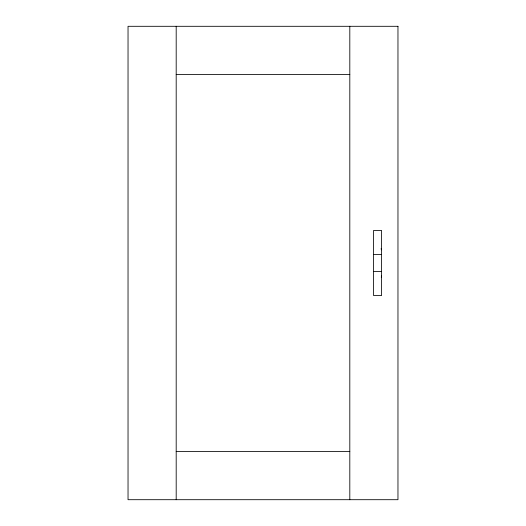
<?xml version="1.0" encoding="UTF-8"?>
<svg xmlns="http://www.w3.org/2000/svg" width="526" height="526" viewBox="0 0 526 526"><rect width="100%" height="100%" fill="white"/><g stroke="black" fill="none" stroke-linecap="round" stroke-linejoin="round"><path stroke-width="0.79" d="M373.572 271.475L373.572 230.447L381.574 230.447L381.574 295.553L373.572 295.553L373.572 271.475L381.574 271.475M381.304 277.301L381.442 276.019M176.19 74.455L349.81 74.455M373.572 254.525L381.574 254.525M176.19 451.545L349.81 451.545M381.172 248.463L381.337 249.837M349.81 26.3L349.81 499.7M176.19 26.3L176.19 499.7M397.965 26.3L128.035 26.3L128.035 499.7L397.965 499.7L397.965 26.3"/></g></svg>
